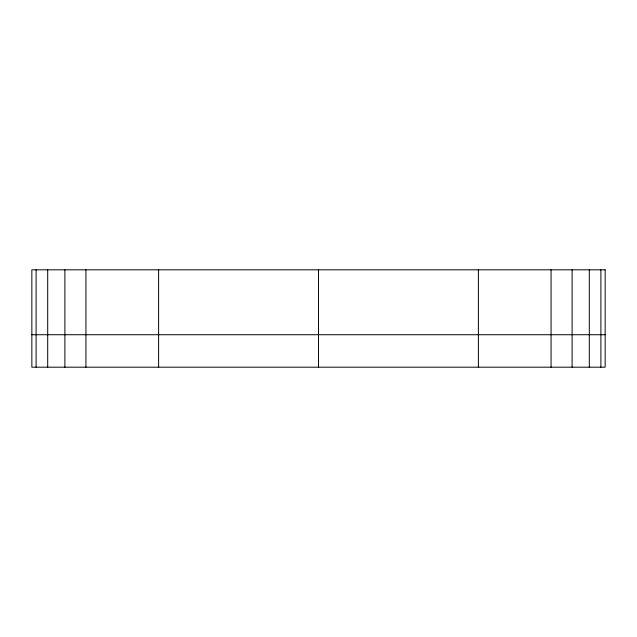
<?xml version="1.0" encoding="UTF-8"?>
<svg xmlns="http://www.w3.org/2000/svg" width="637" height="637" viewBox="0 0 637 637"><rect width="100%" height="100%" fill="white"/><g stroke="black" fill="none" stroke-linecap="round" stroke-linejoin="round"><path stroke-width="0.96" d="M31.85 334.728L605.15 334.728M600.898 269.809L600.898 367.191M589.305 269.809L589.305 367.191M572.114 269.809L572.114 367.191M551.069 269.809L551.069 367.191M478.387 269.809L478.387 367.191M318.5 269.809L318.5 367.191M158.613 269.809L158.613 367.191M85.931 269.809L85.931 367.191M64.886 269.809L64.886 367.191M47.695 269.809L47.695 367.191M36.102 269.809L36.102 367.191M605.15 269.809L31.85 269.809L31.85 367.191L605.15 367.191L605.15 269.809"/></g></svg>
